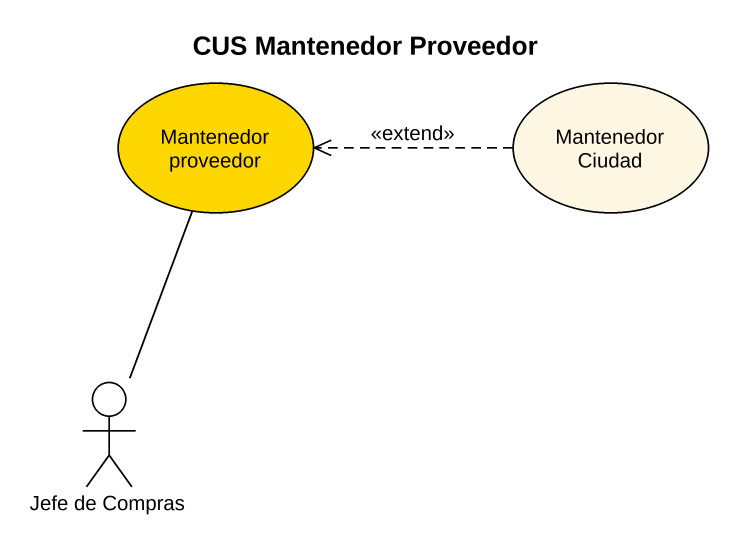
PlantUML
@startuml
title CUS Mantenedor Proveedor
usecase "Mantenedor proveedor" as Mantenedor_proveedor #FFD700
usecase "Mantenedor Ciudad" as Mantenedor_Ciudad
actor "Jefe de Compras" as Jefe_de_Compras
Mantenedor_Ciudad .left.> Mantenedor_proveedor : <<extend>>
Jefe_de_Compras -up- Mantenedor_proveedor
@enduml
